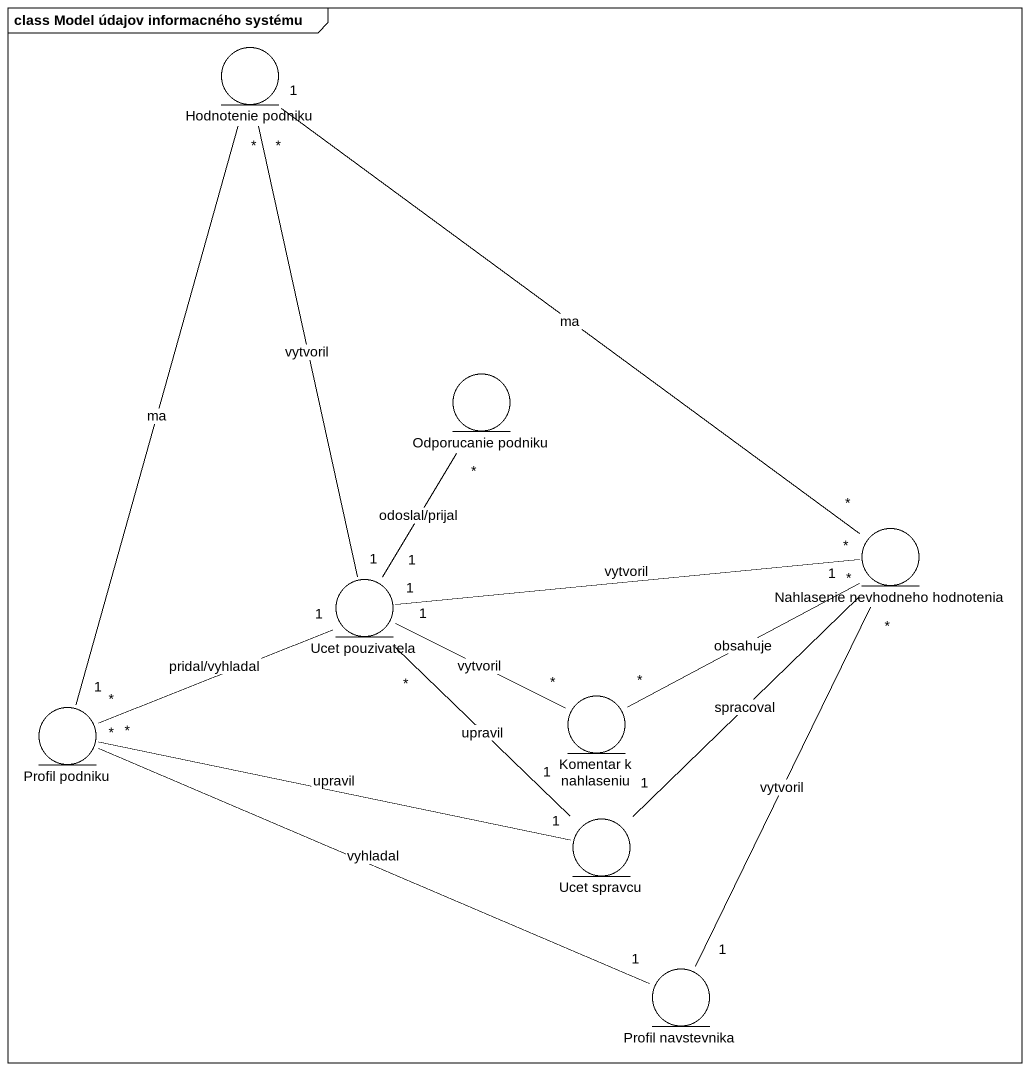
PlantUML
@startuml
mainframe class Model údajov informacného systému
entity "Hodnotenie podniku" as Hodnotenie_podniku
entity "Odporucanie podniku" as Odporucanie_podniku
entity "Nahlasenie nevhodneho hodnotenia" as Nahlasenie_nevhodneho
entity "Ucet pouzivatela" as Ucet_pouzivatela
entity "Profil podniku" as Profil_podniku
entity "Komentar k nahlaseniu" as Komentar_k_nahlaseniu
entity "Ucet spravcu" as Ucet_spravcu
entity "Profil navstevnika" as Profil_navstevnika
Hodnotenie_podniku "1" -- "*" Nahlasenie_nevhodneho : ma
Ucet_pouzivatela "1" -up- "*" Hodnotenie_podniku : vytvoril
Ucet_pouzivatela "1" -up- "*" Odporucanie_podniku : odoslal/prijal
Ucet_pouzivatela "1" -right- "*" Nahlasenie_nevhodneho : vytvoril
Ucet_pouzivatela "1" -- "*" Profil_podniku : pridal/vyhladal
Ucet_pouzivatela "1" -right- "*" Komentar_k_nahlaseniu : vytvoril
Profil_podniku "1" -up- "*" Hodnotenie_podniku : ma
Komentar_k_nahlaseniu "*" -right- "1" Nahlasenie_nevhodneho : obsahuje
Ucet_spravcu "1" -up- "*" Nahlasenie_nevhodneho : spracoval
Ucet_spravcu "1" -up- "*" Ucet_pouzivatela : upravil
Ucet_spravcu "1" -left- "*" Profil_podniku : upravil
Profil_navstevnika "1" -up- "*" Nahlasenie_nevhodneho : vytvoril
Profil_navstevnika "1" -left- "*" Profil_podniku : vyhladal
@enduml
